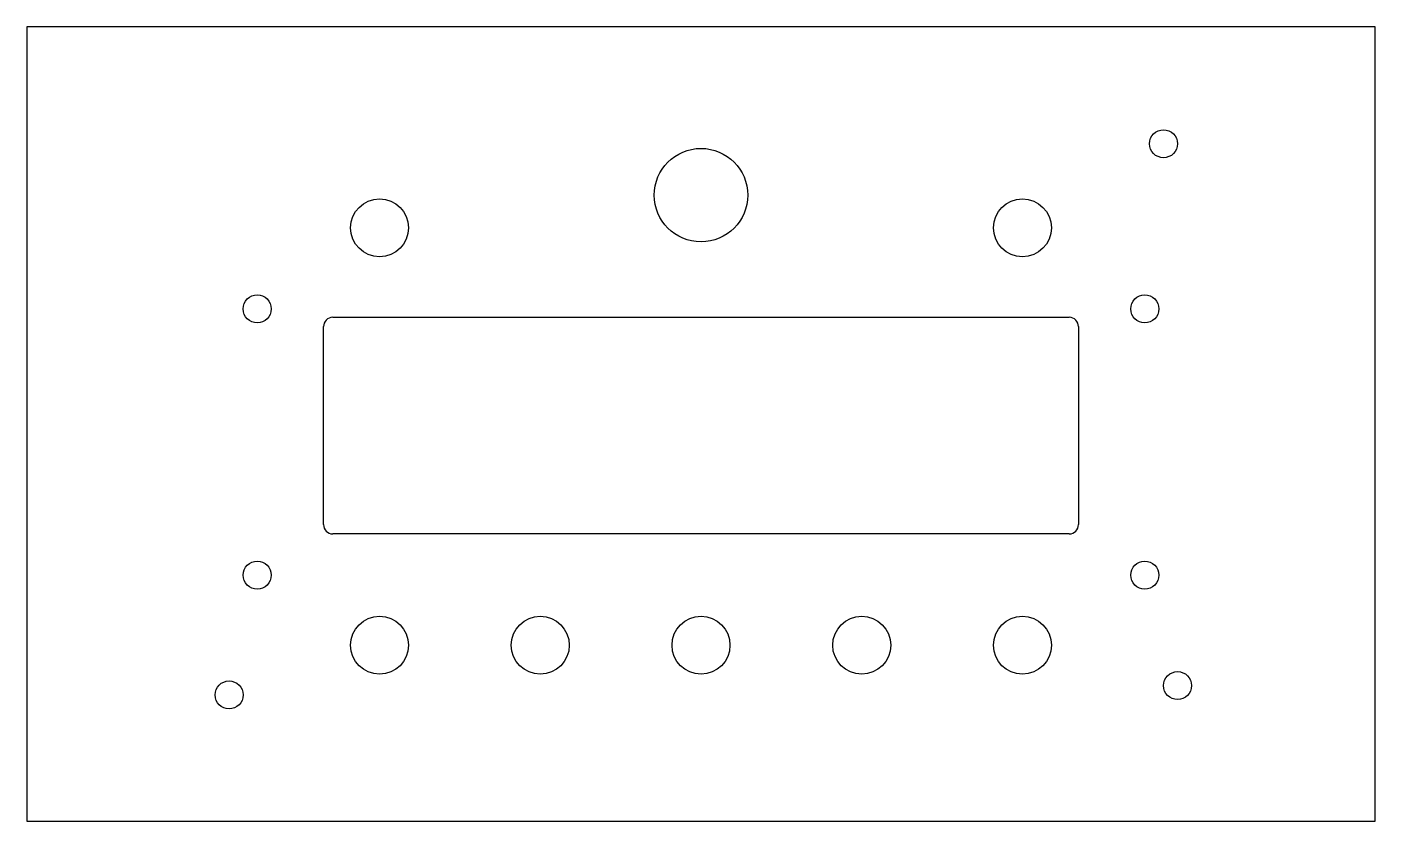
# Model space of a CAD drawing. Extents: x -28 to 117, y -8 to 76.
import ezdxf

# ---------------------------------------------------------------- set-up
doc = ezdxf.new("R2010")
doc.units = 0
doc.layers.add('111', color=213, linetype='CONTINUOUS')
doc.layers.add('112', color=2, linetype='CONTINUOUS')

msp = doc.modelspace()

# ---------------------------------------------------------------- linework, layer by layer
at = {"layer": '111'}
for p, q in [((5.1, 45.42), (83.9, 45.42)), ((4.1, 23.24), (4.1, 44.42)), ((84.9, 44.42), (84.9, 23.24)), ((83.9, 22.24), (5.1, 22.24))]:
    msp.add_line(p, q, dxfattribs=at)
for centre, radius in [((94, 64), 1.5), ((44.5, 58.5), 5), ((10.1, 55), 3.1), ((78.9, 55), 3.1), ((-3, 46.32), 1.5), ((92, 46.32), 1.5), ((-3, 17.82), 1.5), ((92, 17.82), 1.5), ((10.1, 10.32), 3.1), ((27.3, 10.32), 3.1), ((44.5, 10.32), 3.1), ((61.7, 10.32), 3.1), ((78.9, 10.32), 3.1), ((95.5, 6), 1.5), ((-6, 5), 1.5)]:
    msp.add_circle(centre, radius, dxfattribs=at)
for centre, start, end in [((5.1, 44.42), 90, 180), ((83.9, 44.42), 0, 90), ((5.1, 23.24), 180, 270), ((83.9, 23.24), 270, 0)]:
    msp.add_arc(centre, 1, start, end, dxfattribs=at)
at = {"layer": '112'}
for p, q in [((116.64, 76.5), (-27.64, 76.5)), ((-27.64, 76.5), (-27.64, -8.5)), ((116.64, -8.5), (116.64, 76.5)), ((-27.64, -8.5), (116.64, -8.5))]:
    msp.add_line(p, q, dxfattribs=at)

doc.saveas('drawing.dxf')
